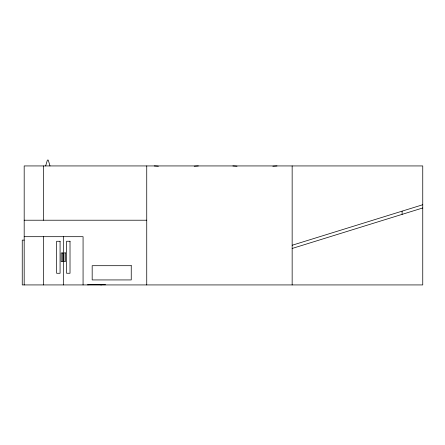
<?xml version="1.0" encoding="UTF-8"?>
<svg xmlns="http://www.w3.org/2000/svg" width="445" height="445" viewBox="0 0 445 445"><rect width="100%" height="100%" fill="white"/><g stroke="black" fill="none" stroke-linecap="round" stroke-linejoin="round"><path stroke-width="0.67" d="M45.651 165.935L47.393 160.072L48.26 160.072L50.001 165.935M292.154 245.251L422.75 204.744M292.154 248.466L422.75 207.965M194.204 166.224L198.337 165.935M272.857 166.224L276.99 165.935M24.186 220.219L146.739 220.219M24.186 236.69L83.07 236.69L83.07 284.928M24.186 240.122L22.25 240.122L22.25 284.928L422.75 284.928L422.75 165.935L24.186 165.935L24.186 284.928M89.006 284.733L105.565 284.733M232.891 165.935L237.024 166.224M154.237 165.935L158.37 166.224M402.108 211.147L402.108 214.368M292.154 165.935L292.154 284.928M146.739 165.935L146.739 284.928M101.338 284.422L101.338 284.911L100.843 284.911L100.843 284.422M88.288 284.422L88.282 284.911L87.787 284.911L87.793 284.422M63.329 236.69L63.329 284.928M43.582 236.69L43.582 284.928M43.521 165.935L43.521 220.219M70.021 241.251L66.589 241.251L66.589 273.258L70.021 273.258L70.021 241.251M60.075 241.273L56.643 241.273L56.643 273.28L60.075 273.28L60.075 241.273M65.454 252.893L63.93 252.893L63.93 261.588L65.454 261.588L65.454 252.893M62.701 252.966L61.182 252.966L61.182 261.654L62.701 261.654L62.701 252.966M131.247 265.698L92.176 265.698L92.176 279.933L131.247 279.933L131.247 265.698"/></g></svg>
